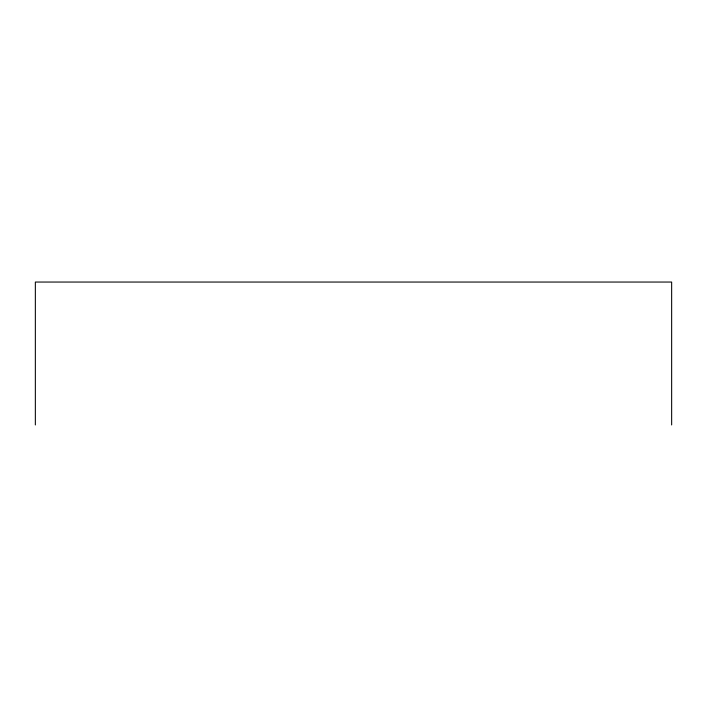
<?xml version="1.0" encoding="UTF-8"?>
<svg xmlns="http://www.w3.org/2000/svg" width="707" height="707" viewBox="0 0 707 707"><rect width="100%" height="100%" fill="white"/><g stroke="black" fill="none" stroke-linecap="round" stroke-linejoin="round"><path stroke-width="1.06" d="M671.65 424.951L671.65 282.049L35.35 282.049L35.35 424.951"/></g></svg>
